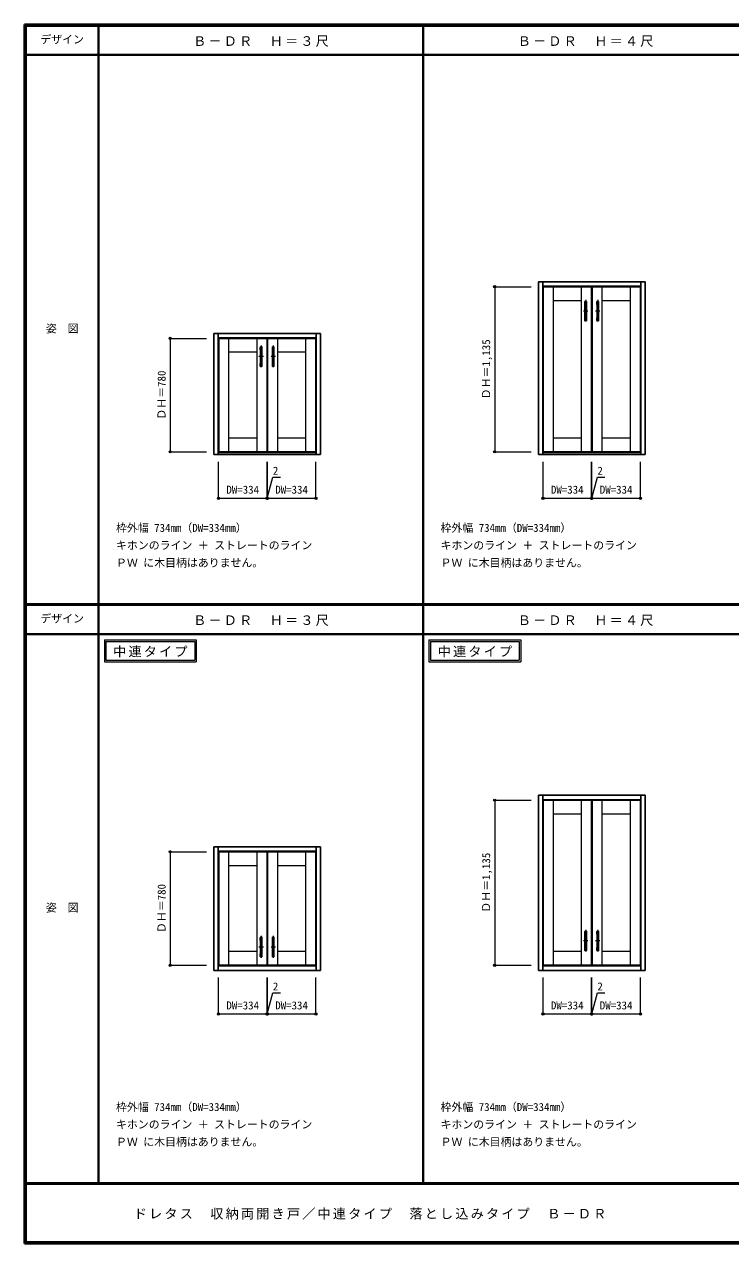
# Model space of a CAD drawing. Units: millimetres, scale not verified. Extents: x -6000 to 5700, y -4307 to 4175.
# Drawn here: x -6000 to -1144, y -4205 to 4175 of the extents above; entities that cross this region are included whole.
import ezdxf
from ezdxf.enums import TextEntityAlignment as Align

# ---------------------------------------------------------------- set-up
doc = ezdxf.new("R2010")
doc.units = ezdxf.units.MM
doc.header["$LTSCALE"] = 30
doc.header["$PDMODE"] = 32
doc.header["$PDSIZE"] = 15
doc.linetypes.add('CHAIN1', pattern=[8, 5, -1, 1, -1])
for name, color, linetype, lineweight in [('0-1_通り芯', 4, 'CHAIN1', 9), ('0-2_扉', 3, 'Continuous', 25), ('0-3_仕上げ', 7, 'Continuous', 18), ('0-4_枠', 3, 'Continuous', 25), ('0-7_取手', 7, 'Continuous', 18), ('0-A_文字', 7, 'Continuous', 18), ('0-B_寸法', 7, 'Continuous', 9), ('F-1_枠', 6, 'Continuous', 40), ('F-A_文字', 7, 'Continuous', 18)]:
    doc.layers.add(name, color=color, linetype=linetype, lineweight=lineweight)
doc.layers.add('0-8', color=7, linetype='Continuous')
doc.styles.add('ＭＳ ゴシック', font='')
doc.styles.get('ＭＳ ゴシック').set_extended_font_data('MS Gothic')

msp = doc.modelspace()

# ---------------------------------------------------------------- linework, layer by layer
at = {"layer": '0-1_通り芯'}
for p, q in [((-2140.3, 2282), (-2140.3, 2128)), ((-2057.3, 2282), (-2057.3, 2128)), ((-2125.3, 2205), (-2155.3, 2205)), ((-2042.3, 2205), (-2072.3, 2205)), ((-4371.9, 1969), (-4371.9, 1815)), ((-4288.9, 1969), (-4288.9, 1815)), ((-4356.9, 1892), (-4386.9, 1892)), ((-4273.9, 1892), (-4303.9, 1892)), ((-4371.9, -2089.75), (-4371.9, -2243.75)), ((-4288.9, -2089.75), (-4288.9, -2243.75)), ((-2140.3, -2047.75), (-2140.3, -2201.75)), ((-2057.3, -2047.75), (-2057.3, -2201.75)), ((-4356.9, -2166.75), (-4386.9, -2166.75)), ((-4273.9, -2166.75), (-4303.9, -2166.75)), ((-2125.3, -2124.75), (-2155.3, -2124.75)), ((-2042.3, -2124.75), (-2072.3, -2124.75))]:
    msp.add_line(p, q, dxfattribs=at)
at = {"layer": '0-2_扉'}
for p, q in [((-2099.8, 2372), (-2099.8, 1237)), ((-2097.8, 2372), (-2097.8, 1237)), ((-2097.8, 2372), (-1763.8, 2372)), ((-1763.8, 1237), (-1763.8, 2372)), ((-4331.4, 2017), (-4665.4, 2017)), ((-4665.4, 2017), (-4665.4, 1237)), ((-4331.4, 2017), (-4331.4, 1237)), ((-4329.4, 2017), (-4329.4, 1237)), ((-4329.4, 2017), (-3995.4, 2017)), ((-3995.4, 1237), (-3995.4, 2017)), ((-4331.4, 1237), (-4665.4, 1237)), ((-4329.4, 1237), (-3995.4, 1237)), ((-2099.8, 1237), (-2433.8, 1237)), ((-2097.8, 1237), (-1763.8, 1237)), ((-2099.8, -1156.75), (-2099.8, -2291.75)), ((-2097.8, -1156.75), (-2097.8, -2291.75)), ((-2097.8, -1156.75), (-1763.8, -1156.75)), ((-1763.8, -2291.75), (-1763.8, -1156.75)), ((-4331.4, -1511.75), (-4665.4, -1511.75)), ((-4665.4, -1511.75), (-4665.4, -2291.75)), ((-4331.4, -1511.75), (-4331.4, -2291.75)), ((-4329.4, -1511.75), (-4329.4, -2291.75)), ((-4329.4, -1511.75), (-3995.4, -1511.75)), ((-3995.4, -2291.75), (-3995.4, -1511.75)), ((-4331.4, -2291.75), (-4665.4, -2291.75)), ((-4329.4, -2291.75), (-3995.4, -2291.75)), ((-2099.8, -2291.75), (-2433.8, -2291.75)), ((-2097.8, -2291.75), (-1763.8, -2291.75))]:
    msp.add_line(p, q, dxfattribs=at)
for points in [[(-2099.8, 2372), (-2433.8, 2372), (-2433.8, 1237)], [(-2099.8, -1156.75), (-2433.8, -1156.75), (-2433.8, -2291.75)]]:
    msp.add_lwpolyline(points, dxfattribs=at)
at = {"layer": '0-3_仕上げ'}
for p, q in [((-2432.39, 2372), (-2432.39, 1237)), ((-2364.8, 2372), (-2364.8, 1237)), ((-2364.8, 2370.59), (-2168.8, 2370.59)), ((-2168.8, 1237), (-2168.8, 2372)), ((-2101.21, 2372), (-2101.21, 1237)), ((-2096.39, 2372), (-2096.39, 1237)), ((-2028.8, 2372), (-2028.8, 1237)), ((-2028.8, 2370.59), (-1832.8, 2370.59)), ((-1832.8, 1237), (-1832.8, 2372)), ((-1765.21, 2372), (-1765.21, 1237)), ((-2168.8, 2276), (-2364.8, 2276)), ((-1832.8, 2276), (-2028.8, 2276)), ((-4663.99, 2017), (-4663.99, 1237)), ((-4596.4, 2017), (-4596.4, 1237)), ((-4596.4, 2015.59), (-4400.4, 2015.59)), ((-4400.4, 1237), (-4400.4, 2017)), ((-4332.81, 2017), (-4332.81, 1237)), ((-4327.99, 2017), (-4327.99, 1237)), ((-4260.4, 2017), (-4260.4, 1237)), ((-4260.4, 2015.59), (-4064.4, 2015.59)), ((-4064.4, 1237), (-4064.4, 2017)), ((-3996.81, 2017), (-3996.81, 1237)), ((-4400.4, 1921), (-4596.4, 1921)), ((-4064.4, 1921), (-4260.4, 1921)), ((-4596.4, 1333), (-4400.4, 1333)), ((-4260.4, 1333), (-4064.4, 1333)), ((-2364.8, 1333), (-2168.8, 1333)), ((-2028.8, 1333), (-1832.8, 1333)), ((-4596.4, 1238.41), (-4400.4, 1238.41)), ((-4260.4, 1238.41), (-4064.4, 1238.41)), ((-2364.8, 1238.41), (-2168.8, 1238.41)), ((-2028.8, 1238.41), (-1832.8, 1238.41)), ((-2432.39, -1156.75), (-2432.39, -2291.75)), ((-2364.8, -1156.75), (-2364.8, -2291.75)), ((-2364.8, -1158.16), (-2168.8, -1158.16)), ((-2168.8, -2291.75), (-2168.8, -1156.75)), ((-2101.21, -1156.75), (-2101.21, -2291.75)), ((-2096.39, -1156.75), (-2096.39, -2291.75)), ((-2028.8, -1156.75), (-2028.8, -2291.75)), ((-2028.8, -1158.16), (-1832.8, -1158.16)), ((-1832.8, -2291.75), (-1832.8, -1156.75)), ((-1765.21, -1156.75), (-1765.21, -2291.75)), ((-2168.8, -1252.75), (-2364.8, -1252.75)), ((-1832.8, -1252.75), (-2028.8, -1252.75)), ((-4663.99, -1511.75), (-4663.99, -2291.75)), ((-4596.4, -1511.75), (-4596.4, -2291.75)), ((-4596.4, -1513.16), (-4400.4, -1513.16)), ((-4400.4, -2291.75), (-4400.4, -1511.75)), ((-4332.81, -1511.75), (-4332.81, -2291.75)), ((-4327.99, -1511.75), (-4327.99, -2291.75)), ((-4260.4, -1511.75), (-4260.4, -2291.75)), ((-4260.4, -1513.16), (-4064.4, -1513.16)), ((-4064.4, -2291.75), (-4064.4, -1511.75)), ((-3996.81, -1511.75), (-3996.81, -2291.75)), ((-4400.4, -1607.75), (-4596.4, -1607.75)), ((-4064.4, -1607.75), (-4260.4, -1607.75)), ((-4596.4, -2195.75), (-4400.4, -2195.75)), ((-4260.4, -2195.75), (-4064.4, -2195.75)), ((-2364.8, -2195.75), (-2168.8, -2195.75)), ((-2028.8, -2195.75), (-1832.8, -2195.75)), ((-4596.4, -2290.34), (-4400.4, -2290.34)), ((-4260.4, -2290.34), (-4064.4, -2290.34)), ((-2364.8, -2290.34), (-2168.8, -2290.34)), ((-2028.8, -2290.34), (-1832.8, -2290.34))]:
    msp.add_line(p, q, dxfattribs=at)
at = {"layer": '0-4_枠'}
for p, q in [((-2465.8, 1218), (-2465.8, 2405)), ((-2465.8, 2405), (-1731.8, 2405)), ((-2435.8, 1218), (-2435.8, 2405)), ((-2435.8, 2375), (-1761.8, 2375)), ((-1761.8, 1218), (-1761.8, 2405)), ((-1731.8, 1218), (-1731.8, 2405)), ((-4697.4, 1218), (-4697.4, 2050)), ((-4697.4, 2050), (-3963.4, 2050)), ((-4667.4, 1218), (-4667.4, 2050)), ((-4667.4, 2020), (-3993.4, 2020)), ((-3993.4, 1218), (-3993.4, 2050)), ((-3963.4, 1218), (-3963.4, 2050)), ((-4697.4, 1218), (-3963.4, 1218)), ((-4667.4, 1233), (-3993.4, 1233)), ((-2465.8, 1218), (-1731.8, 1218)), ((-2435.8, 1233), (-1761.8, 1233)), ((-2465.8, -1123.75), (-1731.8, -1123.75)), ((-2465.8, -2326.75), (-2465.8, -1123.75)), ((-2435.8, -2326.75), (-2435.8, -1123.75)), ((-2435.8, -1153.75), (-1761.8, -1153.75)), ((-1761.8, -2326.75), (-1761.8, -1123.75)), ((-1731.8, -2326.75), (-1731.8, -1123.75)), ((-4697.4, -1478.75), (-3963.4, -1478.75)), ((-4697.4, -2326.75), (-4697.4, -1478.75)), ((-4667.4, -2326.75), (-4667.4, -1478.75)), ((-3993.4, -2326.75), (-3993.4, -1478.75)), ((-3963.4, -2326.75), (-3963.4, -1478.75)), ((-4667.4, -1508.75), (-3993.4, -1508.75)), ((-4697.4, -2326.75), (-3963.4, -2326.75)), ((-4667.4, -2296.75), (-3993.4, -2296.75)), ((-2465.8, -2326.75), (-1731.8, -2326.75)), ((-2435.8, -2296.75), (-1761.8, -2296.75))]:
    msp.add_line(p, q, dxfattribs=at)
at = {"layer": '0-7_取手'}
for p, q in [((-2146.3, 2250), (-2146.3, 2268)), ((-2134.3, 2250), (-2134.3, 2268)), ((-2063.3, 2250), (-2063.3, 2268)), ((-2051.3, 2250), (-2051.3, 2268)), ((-2146.3, 2140), (-2146.3, 2158)), ((-2134.3, 2140), (-2134.3, 2158)), ((-2063.3, 2140), (-2063.3, 2158)), ((-2051.3, 2140), (-2051.3, 2158)), ((-4377.9, 1937), (-4377.9, 1955)), ((-4365.9, 1937), (-4365.9, 1955)), ((-4294.9, 1937), (-4294.9, 1955)), ((-4282.9, 1937), (-4282.9, 1955)), ((-4377.9, 1827), (-4377.9, 1845)), ((-4365.9, 1827), (-4365.9, 1845)), ((-4294.9, 1827), (-4294.9, 1845)), ((-4282.9, 1827), (-4282.9, 1845)), ((-2146.3, -2078.75), (-2146.3, -2060.75)), ((-2134.3, -2078.75), (-2134.3, -2060.75)), ((-2063.3, -2078.75), (-2063.3, -2060.75)), ((-2051.3, -2078.75), (-2051.3, -2060.75)), ((-4377.9, -2120.75), (-4377.9, -2102.75)), ((-4365.9, -2120.75), (-4365.9, -2102.75)), ((-4294.9, -2120.75), (-4294.9, -2102.75)), ((-4282.9, -2120.75), (-4282.9, -2102.75)), ((-2146.3, -2188.75), (-2146.3, -2170.75)), ((-2134.3, -2188.75), (-2134.3, -2170.75)), ((-2063.3, -2188.75), (-2063.3, -2170.75)), ((-2051.3, -2188.75), (-2051.3, -2170.75)), ((-4377.9, -2230.75), (-4377.9, -2212.75)), ((-4365.9, -2230.75), (-4365.9, -2212.75)), ((-4294.9, -2230.75), (-4294.9, -2212.75)), ((-4282.9, -2230.75), (-4282.9, -2212.75))]:
    msp.add_line(p, q, dxfattribs=at)
at = {"layer": '0-7_取手', "color": 3, "lineweight": 25}
for p, q in [((-2145.3, 2138), (-2145.3, 2270)), ((-2136.3, 2271), (-2144.3, 2271)), ((-2135.3, 2138), (-2135.3, 2270)), ((-2062.3, 2138), (-2062.3, 2270)), ((-2053.3, 2271), (-2061.3, 2271)), ((-2052.3, 2138), (-2052.3, 2270)), ((-2144.3, 2137), (-2136.3, 2137)), ((-2061.3, 2137), (-2053.3, 2137)), ((-4376.9, 1825), (-4376.9, 1957)), ((-4367.9, 1958), (-4375.9, 1958)), ((-4366.9, 1825), (-4366.9, 1957)), ((-4293.9, 1825), (-4293.9, 1957)), ((-4284.9, 1958), (-4292.9, 1958)), ((-4283.9, 1825), (-4283.9, 1957)), ((-4375.9, 1824), (-4367.9, 1824)), ((-4292.9, 1824), (-4284.9, 1824)), ((-2145.3, -2190.75), (-2145.3, -2058.75)), ((-2136.3, -2057.75), (-2144.3, -2057.75)), ((-2135.3, -2190.75), (-2135.3, -2058.75)), ((-2062.3, -2190.75), (-2062.3, -2058.75)), ((-2053.3, -2057.75), (-2061.3, -2057.75)), ((-2052.3, -2190.75), (-2052.3, -2058.75)), ((-4376.9, -2232.75), (-4376.9, -2100.75)), ((-4367.9, -2099.75), (-4375.9, -2099.75)), ((-4366.9, -2232.75), (-4366.9, -2100.75)), ((-4293.9, -2232.75), (-4293.9, -2100.75)), ((-4284.9, -2099.75), (-4292.9, -2099.75)), ((-4283.9, -2232.75), (-4283.9, -2100.75)), ((-4375.9, -2233.75), (-4367.9, -2233.75)), ((-4292.9, -2233.75), (-4284.9, -2233.75)), ((-2144.3, -2191.75), (-2136.3, -2191.75)), ((-2061.3, -2191.75), (-2053.3, -2191.75))]:
    msp.add_line(p, q, dxfattribs=at)
at = {"layer": '0-7_取手'}
for centre, start, end in [((-2145.3, 2268), 90, 180), ((-2135.3, 2268), 0, 90), ((-2062.3, 2268), 90, 180), ((-2052.3, 2268), 0, 90), ((-2145.3, 2250), 180, 270), ((-2135.3, 2250), 270, 0), ((-2062.3, 2250), 180, 270), ((-2052.3, 2250), 270, 0), ((-2145.3, 2158), 90, 180), ((-2145.3, 2140), 180, 270), ((-2135.3, 2158), 0, 90), ((-2135.3, 2140), 270, 0), ((-2062.3, 2158), 90, 180), ((-2062.3, 2140), 180, 270), ((-2052.3, 2158), 0, 90), ((-2052.3, 2140), 270, 0), ((-4376.9, 1955), 90, 180), ((-4376.9, 1937), 180, 270), ((-4366.9, 1955), 0, 90), ((-4366.9, 1937), 270, 0), ((-4293.9, 1955), 90, 180), ((-4293.9, 1937), 180, 270), ((-4283.9, 1955), 0, 90), ((-4283.9, 1937), 270, 0), ((-4376.9, 1845), 90, 180), ((-4366.9, 1845), 0, 90), ((-4293.9, 1845), 90, 180), ((-4283.9, 1845), 0, 90), ((-4376.9, 1827), 180, 270), ((-4366.9, 1827), 270, 0), ((-4293.9, 1827), 180, 270), ((-4283.9, 1827), 270, 0), ((-2145.3, -2060.75), 90, 180), ((-2145.3, -2078.75), 180, 270), ((-2135.3, -2060.75), 0, 90), ((-2135.3, -2078.75), 270, 0), ((-2062.3, -2060.75), 90, 180), ((-2062.3, -2078.75), 180, 270), ((-2052.3, -2060.75), 0, 90), ((-2052.3, -2078.75), 270, 0), ((-4376.9, -2102.75), 90, 180), ((-4376.9, -2120.75), 180, 270), ((-4366.9, -2102.75), 0, 90), ((-4366.9, -2120.75), 270, 0), ((-4293.9, -2102.75), 90, 180), ((-4293.9, -2120.75), 180, 270), ((-4283.9, -2102.75), 0, 90), ((-4283.9, -2120.75), 270, 0), ((-2145.3, -2170.75), 90, 180), ((-2135.3, -2170.75), 0, 90), ((-2062.3, -2170.75), 90, 180), ((-2052.3, -2170.75), 0, 90), ((-4376.9, -2212.75), 90, 180), ((-4376.9, -2230.75), 180, 270), ((-4366.9, -2212.75), 0, 90), ((-4366.9, -2230.75), 270, 0), ((-4293.9, -2212.75), 90, 180), ((-4293.9, -2230.75), 180, 270), ((-4283.9, -2212.75), 0, 90), ((-4283.9, -2230.75), 270, 0), ((-2145.3, -2188.75), 180, 270), ((-2135.3, -2188.75), 270, 0), ((-2062.3, -2188.75), 180, 270), ((-2052.3, -2188.75), 270, 0)]:
    msp.add_arc(centre, 1, start, end, dxfattribs=at)
at = {"layer": '0-7_取手', "color": 3, "lineweight": 25}
for centre, start, end in [((-2144.3, 2270), 90, 180), ((-2136.3, 2270), 0, 90), ((-2061.3, 2270), 90, 180), ((-2053.3, 2270), 0, 90), ((-2144.3, 2138), 180, 270), ((-2136.3, 2138), 270, 0), ((-2061.3, 2138), 180, 270), ((-2053.3, 2138), 270, 0), ((-4375.9, 1957), 90, 180), ((-4367.9, 1957), 0, 90), ((-4292.9, 1957), 90, 180), ((-4284.9, 1957), 0, 90), ((-4375.9, 1825), 180, 270), ((-4367.9, 1825), 270, 0), ((-4292.9, 1825), 180, 270), ((-4284.9, 1825), 270, 0), ((-2144.3, -2058.75), 90, 180), ((-2136.3, -2058.75), 0, 90), ((-2061.3, -2058.75), 90, 180), ((-2053.3, -2058.75), 0, 90), ((-4375.9, -2100.75), 90, 180), ((-4367.9, -2100.75), 0, 90), ((-4292.9, -2100.75), 90, 180), ((-4284.9, -2100.75), 0, 90), ((-4375.9, -2232.75), 180, 270), ((-4367.9, -2232.75), 270, 0), ((-4292.9, -2232.75), 180, 270), ((-4284.9, -2232.75), 270, 0), ((-2144.3, -2190.75), 180, 270), ((-2136.3, -2190.75), 270, 0), ((-2061.3, -2190.75), 180, 270), ((-2053.3, -2190.75), 270, 0)]:
    msp.add_arc(centre, 1, start, end, dxfattribs=at)
at = {"layer": '0-A_文字'}
for p, q in [((-5450, -55.5), (-5450, -205.5)), ((-5440, -65.5), (-5440, -195.5)), ((-5440, -65.5), (-4828.97, -65.5)), ((-4828.97, -65.5), (-4828.97, -195.5)), ((-3218.4, -55.5), (-3218.4, -205.5)), ((-3208.4, -65.5), (-3208.4, -195.5)), ((-3208.4, -65.5), (-2597.37, -65.5)), ((-2597.37, -65.5), (-2597.37, -195.5)), ((-5450, -205.5), (-4818.97, -205.5)), ((-5440, -195.5), (-4828.97, -195.5)), ((-3218.4, -205.5), (-2587.37, -205.5)), ((-3208.4, -195.5), (-2597.37, -195.5))]:
    msp.add_line(p, q, dxfattribs=at)
for points in [[(-5450, -55.5), (-4818.97, -55.5), (-4818.97, -205.5)], [(-3218.4, -55.5), (-2587.37, -55.5), (-2587.37, -205.5)]]:
    msp.add_lwpolyline(points, dxfattribs=at)
at = {"layer": '0-B_寸法', "color": 4}
for p, q in [((-2765.8, 2372), (-2765.8, 1237)), ((-2765.8, 2372), (-2515.8, 2372)), ((-4997.4, 2017), (-4997.4, 1237)), ((-4997.4, 2017), (-4747.4, 2017)), ((-4997.4, 1237), (-4747.4, 1237)), ((-2765.8, 1237), (-2515.8, 1237)), ((-4665.4, 918), (-4665.4, 1168)), ((-4331.4, 918), (-4331.4, 1168)), ((-2433.8, 918), (-2433.8, 1168)), ((-2099.8, 918), (-2099.8, 1168)), ((-4665.4, 918), (-4331.4, 918)), ((-2433.8, 918), (-2099.8, 918)), ((-2765.8, -1156.75), (-2765.8, -2291.75)), ((-2765.8, -1156.75), (-2515.8, -1156.75)), ((-4997.4, -1511.75), (-4997.4, -2291.75)), ((-4997.4, -1511.75), (-4747.4, -1511.75)), ((-4997.4, -2291.75), (-4747.4, -2291.75)), ((-2765.8, -2291.75), (-2515.8, -2291.75)), ((-4665.4, -2626.75), (-4665.4, -2376.75)), ((-4331.4, -2626.75), (-4331.4, -2376.75)), ((-2433.8, -2626.75), (-2433.8, -2376.75)), ((-2099.8, -2626.75), (-2099.8, -2376.75)), ((-4665.4, -2626.75), (-4331.4, -2626.75)), ((-2433.8, -2626.75), (-2099.8, -2626.75))]:
    msp.add_line(p, q, dxfattribs=at)
for points in [[(-4331.4, 918), (-4329.4, 918), (-4329.4, 1168)], [(-4329.4, 918), (-3995.4, 918), (-3995.4, 1168)], [(-2099.8, 918), (-2097.8, 918), (-2097.8, 1168)], [(-2097.8, 918), (-1763.8, 918), (-1763.8, 1168)], [(-4330.4, 918), (-4291.43, 1063.45), (-4239.49, 1063.45)], [(-2098.8, 918), (-2059.83, 1063.45), (-2007.89, 1063.45)], [(-4331.4, -2626.75), (-4329.4, -2626.75), (-4329.4, -2376.75)], [(-4329.4, -2626.75), (-3995.4, -2626.75), (-3995.4, -2376.75)], [(-2099.8, -2626.75), (-2097.8, -2626.75), (-2097.8, -2376.75)], [(-2097.8, -2626.75), (-1763.8, -2626.75), (-1763.8, -2376.75)], [(-4330.4, -2626.75), (-4291.43, -2481.3), (-4239.49, -2481.3)], [(-2098.8, -2626.75), (-2059.83, -2481.3), (-2007.89, -2481.3)]]:
    msp.add_lwpolyline(points, dxfattribs=at)
at = {"layer": '0-B_寸法'}
for p in [(-2765.8, 2372), (-4997.4, 2017), (-4997.4, 1237), (-2765.8, 1237), (-4665.4, 918), (-4331.4, 918), (-4329.4, 918), (-3995.4, 918), (-2433.8, 918), (-2099.8, 918), (-2097.8, 918), (-1763.8, 918), (-2765.8, -1156.75), (-4997.4, -1511.75), (-4997.4, -2291.75), (-2765.8, -2291.75), (-4665.4, -2626.75), (-4331.4, -2626.75), (-4329.4, -2626.75), (-3995.4, -2626.75), (-2433.8, -2626.75), (-2099.8, -2626.75), (-2097.8, -2626.75), (-1763.8, -2626.75)]:
    msp.add_point(p, dxfattribs=at)
at = {"layer": 'F-1_枠'}
for p, q in [((-6000, 4175), (5700, 4175)), ((-6000, 4175), (-6000, -4205)), ((-6000, 4170), (5700, 4170)), ((-6000, 4165), (5700, 4165)), ((-5995, 4175), (-5995, -4205)), ((-5990, 4175), (-5990, -4205)), ((-5490, 4175), (-5490, -3790)), ((-3258.4, 4175), (-3258.4, -3790)), ((-6000, 3965), (5700, 3965)), ((-5990, 190.5), (5690, 190.5)), ((-5990, 187.5), (5690, 187.5)), ((-5990, 184.5), (5690, 184.5)), ((-5990, -15.5), (5690, -15.5)), ((5700, -3790), (-6000, -3790)), ((5700, -3795), (-6000, -3795)), ((5700, -4195), (-6000, -4195)), ((5700, -4200), (-6000, -4200)), ((5700, -4205), (-6000, -4205))]:
    msp.add_line(p, q, dxfattribs=at)

# ---------------------------------------------------------------- texts
at = {"layer": '0-8', "style": 'ＭＳ ゴシック'}
for p in [(-5370, 430.5), (-3138.4, 430.5), (-5370, -3550), (-3138.4, -3550)]:
    msp.add_text('ＰＷ に木目柄はありません。', height=54.99, dxfattribs=at).set_placement(p, align=Align.BOTTOM_LEFT)
at = {"layer": '0-A_文字', "style": 'ＭＳ ゴシック'}
for s, p in [('枠外幅 734mm（DW=334mm）', (-5370, 670.5)), ('枠外幅 734mm（DW=334mm）', (-3138.4, 670.5)), ('キホンのライン ＋ ストレートのライン', (-5370, 550.5)), ('キホンのライン ＋ ストレートのライン', (-3138.4, 550.5)), ('枠外幅 734mm（DW=334mm）', (-5370, -3310)), ('枠外幅 734mm（DW=334mm）', (-3138.4, -3310)), ('キホンのライン ＋ ストレートのライン', (-5370, -3430)), ('キホンのライン ＋ ストレートのライン', (-3138.4, -3430))]:
    msp.add_text(s, height=54.99, dxfattribs=at).set_placement(p, align=Align.BOTTOM_LEFT)
at = {"layer": '0-A_文字', "char_height": 65.98, "attachment_point": 7, "style": 'ＭＳ ゴシック'}
for s, insert in [('\\T1.17;Ｂ－ＤＲ\u3000Ｈ＝３尺', (-4839.2, 4020)), ('\\T1.17;Ｂ－ＤＲ\u3000Ｈ＝４尺', (-2607.6, 4020)), ('\\T1.17;Ｂ－ＤＲ\u3000Ｈ＝３尺', (-4839.2, 39.5)), ('\\T1.17;Ｂ－ＤＲ\u3000Ｈ＝４尺', (-2607.6, 39.5)), ('\\T1.17;中連タイプ', (-5389.48, -175.5)), ('\\T1.17;中連タイプ', (-3157.88, -175.5))]:
    msp.add_mtext(s, dxfattribs=dict(at, insert=insert))
at = {"layer": '0-B_寸法', "style": 'ＭＳ ゴシック'}
for s, p in [('ＤＨ＝1,135', (-2780.8, 1598.25)), ('ＤＨ＝780', (-5012.4, 1458.25)), ('ＤＨ＝1,135', (-2780.8, -1930.5)), ('ＤＨ＝780', (-5012.4, -2070.5))]:
    msp.add_text(s, height=54.99, rotation=90, dxfattribs=at).set_placement(p, align=Align.BOTTOM_LEFT)
for s, p in [('2', (-4291.43, 1063.45)), ('2', (-2059.83, 1063.45)), ('DW=334', (-4610.9, 933)), ('DW=334', (-4274.9, 933)), ('DW=334', (-2379.3, 933)), ('DW=334', (-2043.3, 933)), ('2', (-4291.43, -2481.3)), ('2', (-2059.83, -2481.3)), ('DW=334', (-4610.9, -2611.75)), ('DW=334', (-4274.9, -2611.75)), ('DW=334', (-2379.3, -2611.75)), ('DW=334', (-2043.3, -2611.75))]:
    msp.add_text(s, height=54.99, dxfattribs=at).set_placement(p, align=Align.BOTTOM_LEFT)
at = {"layer": 'F-A_文字', "style": 'ＭＳ ゴシック'}
for s, p in [('デザイン', (-5890, 4027.5)), ('姿\u3000図', (-5852.5, 2040.25)), ('デザイン', (-5890, 47)), ('姿\u3000図', (-5852.5, -1940.25))]:
    msp.add_text(s, height=54.99, dxfattribs=at).set_placement(p, align=Align.BOTTOM_LEFT)
at = {"layer": 'F-A_文字', "insert": (-5247.55, -4040), "char_height": 65.98, "attachment_point": 7, "style": 'ＭＳ ゴシック'}
msp.add_mtext('\\T1.17;ドレタス\u3000収納両開き戸／中連タイプ\u3000落とし込みタイプ\u3000Ｂ－ＤＲ', dxfattribs=at)

doc.saveas('drawing.dxf')
